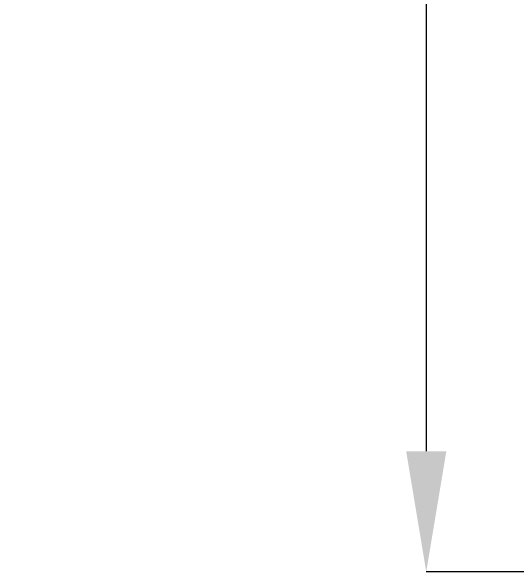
# Model space of a CAD drawing. Extents: x 1571 to 2360, y 0 to 579.
# Drawn here: x 1859.32 to 1876.11, y 255.79 to 274.4 of the extents above; entities that cross this region are included whole.
import ezdxf

# ---------------------------------------------------------------- set-up
doc = ezdxf.new("R2010")
doc.units = 0
doc.header["$LTSCALE"] = 10
doc.header["$MEASUREMENT"] = 0
doc.header["$PDMODE"] = 3
doc.header["$PDSIZE"] = -10
doc.layers.get('0').update_dxf_attribs({"linetype": 'CONTINUOUS'})
doc.layers.get('DEFPOINTS').update_dxf_attribs({"linetype": 'CONTINUOUS'})
doc.styles.add('Daelim Dimension', font='H2GTRE.TTF')
doc.dimstyles.new('DEFAULT', dxfattribs={"dimscale": 2, "dimtxt": 2, "dimasz": 2, "dimexe": 0, "dimexo": 2, "dimgap": 1, "dimtad": 1, "dimdec": 1, "dimzin": 9, "dimdsep": 46, "dimtxsty": 'Daelim Dimension', "dimcen": 0.5, "dimclrd": 252, "dimclre": 252, "dimclrt": 3, "dimadec": 1, "dimazin": 0, "dimtfac": 1, "dimtdec": 1, "dimtix": 1, "dimtmove": 0, "dimatfit": 3, "dimfxl": 1, "dimtolj": 1, "dimtzin": 1, "dimlwd": 9, "dimlwe": 9, "dimarcsym": 0})

# ---------------------------------------------------------------- blocks, each defined once
blk = doc.blocks.new('*D7')
at = {"color": 5, "lineweight": 9, "ltscale": 0.5, "transparency": 16777216}
for p, q in [((1914.823, 356.154), (1873.103, 356.154)), ((1873.103, 352.154), (1873.103, 259.789)), ((2047.295, 255.789), (1873.103, 255.789))]:
    blk.add_line(p, q, dxfattribs=at)
at = {"color": 5, "ltscale": 0.5, "transparency": 16777216}
for points in [[(1872.436, 352.154), (1873.77, 352.154), (1873.103, 356.154)], [(1872.436, 259.789), (1873.77, 259.789), (1873.103, 255.789)]]:
    blk.add_solid(points, dxfattribs=at)
at = {"layer": 'DEFPOINTS', "color": 0, "ltscale": 0.5, "transparency": 16777216}
for p in [(1918.823, 356.154), (1873.103, 255.789), (2051.295, 255.789)]:
    blk.add_point(p, dxfattribs=at)
at = {"color": 7, "lineweight": -3, "ltscale": 0.5, "transparency": 16777216, "insert": (1865.886, 305.972), "char_height": 10, "attachment_point": 5, "rotation": 90, "style": 'Daelim Dimension'}
blk.add_mtext('\\A1;100.5', dxfattribs=at)

msp = doc.modelspace()

# ---------------------------------------------------------------- dimensions: what is measured, and where the dimension line sits
at = {"color": 5, "lineweight": -3, "ltscale": 0.5}
dim = msp.add_linear_dim(base=(1873.103, 255.789), p1=(1918.823, 356.154), p2=(2051.295, 255.789), angle=90, text='100.5', dimstyle='DEFAULT', override={"dimtxt": 5, "dimclrd": 5, "dimclre": 5, "dimclrt": 7}, dxfattribs=at)
dim.commit()
dim.dimension.update_dxf_attribs({"geometry": '*D7', "text_midpoint": (1865.886, 305.972)})

doc.saveas('drawing.dxf')
